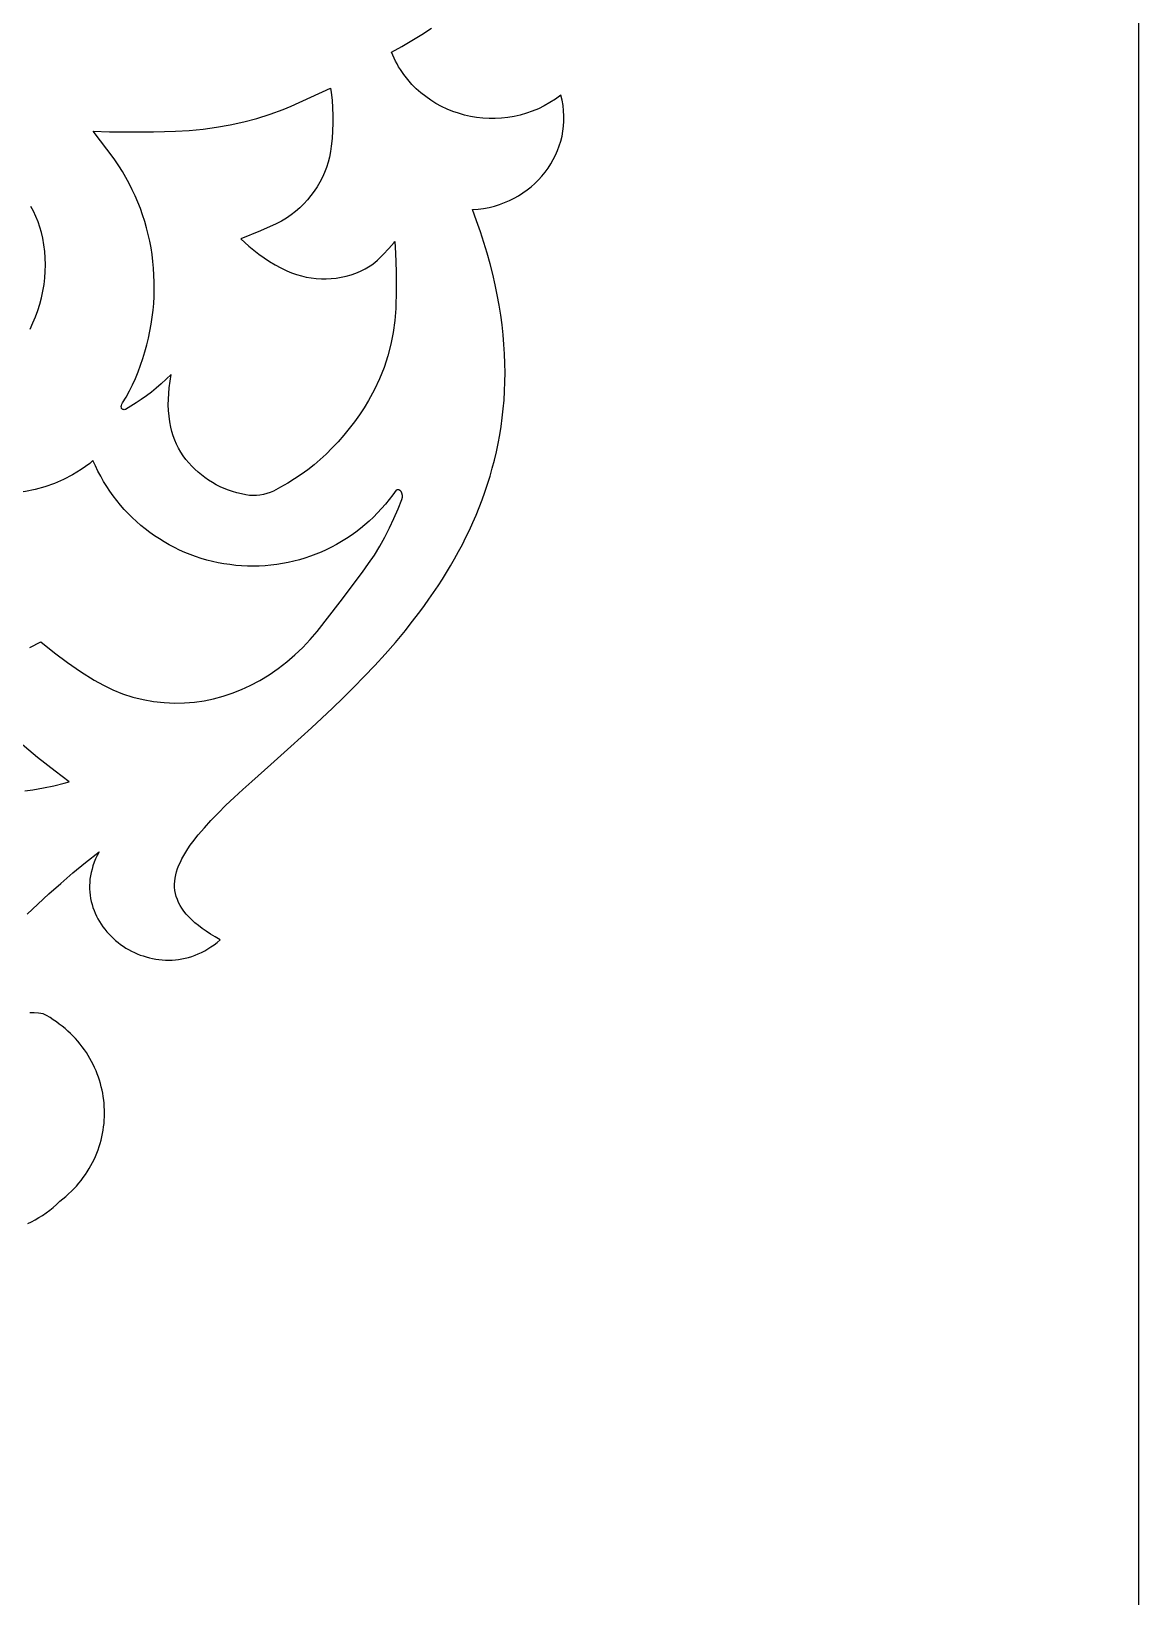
# Model space of a CAD drawing. Extents: x 2828 to 3228, y -800 to 800.
# Drawn here: x 3146.1 to 3228.1, y -135.4 to -19.4 of the extents above; entities that cross this region are included whole.
import ezdxf

# ---------------------------------------------------------------- set-up
doc = ezdxf.new("R2010")
doc.units = 0
doc.layers.add('LAYER_1', color=18, linetype='CONTINUOUS')

msp = doc.modelspace()

# ---------------------------------------------------------------- linework, layer by layer
at = {"layer": 'LAYER_1'}
for points in [[(2828.14, -800), (3228.14, -800), (3228.14, 800), (2828.14, 800)], [(3161.87, -26.15), (3162.85, -25.89), (3163.83, -25.58), (3164.79, -25.24), (3165.39, -24.99), (3168.31, -23.66), (3168.35, -23.96), (3168.41, -24.53), (3168.44, -25.1), (3168.46, -25.67), (3168.46, -26.24), (3168.45, -26.81), (3168.41, -27.39), (3168.36, -27.95), (3168.3, -28.35), (3168.22, -28.75), (3168.12, -29.14), (3168, -29.52), (3167.86, -29.89), (3167.7, -30.25), (3167.51, -30.61), (3167.31, -30.96), (3167.09, -31.29), (3166.85, -31.61), (3166.59, -31.93), (3166.32, -32.22), (3166.02, -32.51), (3165.71, -32.78), (3165.39, -33.03), (3165.05, -33.27), (3164.67, -33.5), (3164.27, -33.7), (3163.12, -34.21), (3161.66, -34.82), (3162.25, -35.35), (3162.62, -35.66), (3163, -35.95), (3163.39, -36.23), (3163.79, -36.49), (3164.21, -36.73), (3164.63, -36.96), (3165.07, -37.18), (3165.42, -37.33), (3165.78, -37.46), (3166.14, -37.56), (3166.5, -37.65), (3166.87, -37.71), (3167.24, -37.76), (3167.62, -37.78), (3167.99, -37.78), (3168.36, -37.76), (3168.73, -37.72), (3169.1, -37.66), (3169.47, -37.58), (3169.83, -37.47), (3170.18, -37.35), (3170.53, -37.2), (3170.87, -37.03), (3171.12, -36.89), (3171.35, -36.74), (3171.57, -36.57), (3171.78, -36.38), (3172.2, -35.96), (3172.62, -35.53), (3173.01, -35.08), (3173.07, -35.02), (3173.12, -35.88), (3173.16, -37.24), (3173.17, -38.6), (3173.13, -39.96), (3173.06, -40.85), (3172.94, -41.74), (3172.76, -42.62), (3172.54, -43.48), (3172.26, -44.33), (3171.93, -45.17), (3171.55, -45.98), (3171.11, -46.78), (3170.79, -47.32), (3170.44, -47.85), (3170.08, -48.37), (3169.69, -48.87), (3169.29, -49.36), (3168.87, -49.84), (3168.43, -50.3), (3167.97, -50.75), (3167.54, -51.15), (3167.08, -51.54), (3166.61, -51.91), (3166.13, -52.26), (3165.64, -52.59), (3165.13, -52.91), (3164.6, -53.21), (3164.07, -53.49), (3163.83, -53.59), (3163.58, -53.68), (3163.33, -53.75), (3163.07, -53.8), (3162.81, -53.82), (3162.55, -53.83), (3162.29, -53.81), (3162.02, -53.78), (3161.7, -53.71), (3161.37, -53.63), (3161.05, -53.53), (3160.74, -53.42), (3160.43, -53.3), (3160.13, -53.17), (3159.84, -53.02), (3159.55, -52.86), (3159.27, -52.68), (3159, -52.5), (3158.74, -52.3), (3158.49, -52.09), (3158.25, -51.87), (3158.02, -51.64), (3157.8, -51.4), (3157.59, -51.15), (3157.39, -50.88), (3157.21, -50.6), (3157.04, -50.32), (3156.9, -50.02), (3156.77, -49.72), (3156.65, -49.41), (3156.56, -49.09), (3156.48, -48.77), (3156.41, -48.36), (3156.35, -47.94), (3156.31, -47.52), (3156.29, -47.1), (3156.3, -46.68), (3156.32, -46.26), (3156.36, -45.84), (3156.5, -44.85), (3155.75, -45.56), (3155.4, -45.86), (3155.04, -46.16), (3154.67, -46.44), (3154.29, -46.71), (3153.91, -46.97), (3153.51, -47.21), (3153.11, -47.44), (3153.06, -47.46), (3153.01, -47.47), (3152.97, -47.46), (3152.92, -47.45), (3152.89, -47.43), (3152.86, -47.4), (3152.83, -47.37), (3152.82, -47.33), (3152.81, -47.24), (3152.82, -47.15), (3152.84, -47.06), (3152.89, -46.97), (3153.16, -46.53), (3153.41, -46.08), (3153.64, -45.62), (3153.86, -45.15), (3154.05, -44.66), (3154.24, -44.17), (3154.41, -43.67), (3154.56, -43.17), (3154.7, -42.67), (3154.82, -42.16), (3154.93, -41.65), (3155.02, -41.14), (3155.1, -40.62), (3155.16, -40.1), (3155.21, -39.59), (3155.24, -39.07), (3155.25, -38.54), (3155.25, -38.02), (3155.23, -37.5), (3155.2, -36.98), (3155.15, -36.48), (3155.09, -35.97), (3155.01, -35.48), (3154.92, -34.98), (3154.81, -34.49), (3154.68, -34), (3154.55, -33.52), (3154.39, -33.04), (3154.22, -32.57), (3154.04, -32.1), (3153.84, -31.63), (3153.62, -31.17), (3153.4, -30.72), (3153.15, -30.27), (3152.9, -29.83), (3152.63, -29.4), (3152.27, -28.88), (3150.72, -26.84), (3151.93, -26.88), (3153.56, -26.89), (3155.19, -26.88), (3156.82, -26.84), (3157.84, -26.79), (3158.86, -26.69), (3159.87, -26.55), (3160.88, -26.37)]]:
    msp.add_lwpolyline(points, close=True, dxfattribs=at)
for points in [[(3145.83, -84.83), (3146.62, -84.08), (3147.45, -83.32), (3148.32, -82.56), (3149.23, -81.78), (3150.17, -81.01), (3151.16, -80.22), (3151.02, -80.48), (3150.91, -80.73), (3150.8, -80.99), (3150.71, -81.24), (3150.64, -81.49), (3150.58, -81.74), (3150.53, -81.99), (3150.49, -82.23), (3150.47, -82.48), (3150.46, -82.72), (3150.46, -82.96), (3150.48, -83.2), (3150.5, -83.43), (3150.54, -83.66), (3150.58, -83.89), (3150.64, -84.12), (3150.71, -84.34), (3150.79, -84.55), (3150.87, -84.77), (3150.97, -84.98), (3151.08, -85.18), (3151.19, -85.38), (3151.31, -85.58), (3151.45, -85.77), (3151.59, -85.95), (3151.73, -86.13), (3151.89, -86.3), (3152.05, -86.47), (3152.22, -86.63), (3152.39, -86.79), (3152.57, -86.93), (3152.76, -87.07), (3152.95, -87.21), (3153.15, -87.34), (3153.35, -87.46), (3153.56, -87.57), (3153.78, -87.67), (3153.99, -87.77), (3154.21, -87.86), (3154.44, -87.93), (3154.66, -88), (3154.89, -88.07), (3155.13, -88.12), (3155.36, -88.16), (3155.6, -88.2), (3155.84, -88.22), (3156.08, -88.23), (3156.32, -88.24), (3156.57, -88.23), (3156.81, -88.21), (3157.05, -88.18), (3157.3, -88.14), (3157.54, -88.09), (3157.79, -88.03), (3158.03, -87.96), (3158.27, -87.87), (3158.51, -87.77), (3158.75, -87.66), (3158.99, -87.54), (3159.22, -87.41), (3159.45, -87.26), (3159.68, -87.1), (3159.91, -86.92), (3160.13, -86.73), (3159.76, -86.52), (3159.42, -86.31), (3159.09, -86.1), (3158.79, -85.89), (3158.52, -85.68), (3158.26, -85.47), (3158.02, -85.26), (3157.81, -85.04), (3157.62, -84.83), (3157.45, -84.61), (3157.3, -84.4), (3157.16, -84.18), (3157.05, -83.96), (3156.96, -83.74), (3156.88, -83.52), (3156.82, -83.29), (3156.78, -83.07), (3156.76, -82.84), (3156.76, -82.62), (3156.77, -82.39), (3156.8, -82.16), (3156.84, -81.92), (3156.9, -81.69), (3156.98, -81.45), (3157.07, -81.21), (3157.18, -80.97), (3157.3, -80.73), (3157.43, -80.48), (3157.58, -80.24), (3157.74, -79.99), (3157.91, -79.73), (3158.1, -79.48), (3158.5, -78.96), (3158.96, -78.43), (3159.45, -77.89), (3159.99, -77.34), (3160.56, -76.77), (3161.16, -76.2), (3161.8, -75.6), (3162.47, -75), (3163.87, -73.74), (3165.35, -72.42), (3166.88, -71.03), (3167.66, -70.31), (3168.45, -69.57), (3169.23, -68.81), (3170.02, -68.03), (3170.8, -67.23), (3171.58, -66.41), (3172.34, -65.57), (3173.1, -64.7), (3173.84, -63.81), (3174.2, -63.36), (3174.55, -62.9), (3174.91, -62.44), (3175.25, -61.97), (3175.59, -61.49), (3175.93, -61.01), (3176.26, -60.52), (3176.58, -60.03), (3176.89, -59.53), (3177.19, -59.02), (3177.49, -58.51), (3177.78, -57.98), (3178.06, -57.46), (3178.33, -56.92), (3178.59, -56.38), (3178.84, -55.83), (3179.08, -55.28), (3179.31, -54.72), (3179.53, -54.15), (3179.73, -53.57), (3179.93, -52.99), (3180.11, -52.4), (3180.28, -51.8), (3180.44, -51.2), (3180.58, -50.59), (3180.71, -49.97), (3180.83, -49.34), (3180.93, -48.7), (3181.02, -48.06), (3181.09, -47.41), (3181.15, -46.75), (3181.19, -46.09), (3181.21, -45.41), (3181.22, -44.73), (3181.21, -44.04), (3181.18, -43.34), (3181.14, -42.63), (3181.08, -41.91), (3181, -41.19), (3180.9, -40.46), (3180.78, -39.72), (3180.65, -38.97), (3180.49, -38.21), (3180.31, -37.44), (3180.11, -36.66), (3179.9, -35.88), (3179.66, -35.08), (3179.4, -34.28), (3179.11, -33.47), (3178.81, -32.65), (3179.22, -32.61), (3179.63, -32.56), (3180.04, -32.48), (3180.43, -32.38), (3180.81, -32.27), (3181.18, -32.13), (3181.54, -31.98), (3181.89, -31.81), (3182.22, -31.62), (3182.55, -31.41), (3182.86, -31.19), (3183.15, -30.95), (3183.43, -30.7), (3183.7, -30.44), (3183.95, -30.16), (3184.19, -29.87), (3184.41, -29.57), (3184.61, -29.26), (3184.79, -28.94), (3184.96, -28.61), (3185.11, -28.27), (3185.24, -27.92), (3185.35, -27.57), (3185.44, -27.21), (3185.5, -26.84), (3185.55, -26.47), (3185.58, -26.09), (3185.58, -25.71), (3185.56, -25.33), (3185.52, -24.94), (3185.45, -24.55), (3185.36, -24.16), (3185.16, -24.31), (3184.96, -24.46), (3184.54, -24.72), (3184.12, -24.96), (3183.69, -25.18), (3183.24, -25.36), (3182.8, -25.51), (3182.34, -25.64), (3181.89, -25.75), (3181.43, -25.82), (3180.97, -25.87), (3180.5, -25.9), (3180.04, -25.89), (3179.58, -25.87), (3179.12, -25.82), (3178.67, -25.74), (3178.22, -25.64), (3177.78, -25.51), (3177.35, -25.37), (3176.93, -25.2), (3176.52, -25), (3176.11, -24.78), (3175.73, -24.54), (3175.35, -24.28), (3174.99, -24), (3174.65, -23.69), (3174.32, -23.37), (3174.02, -23.02), (3173.73, -22.65), (3173.47, -22.26), (3173.34, -22.06), (3173.23, -21.85), (3173.11, -21.64), (3173.01, -21.43), (3172.91, -21.21), (3172.81, -20.98), (3173.58, -20.56), (3174.33, -20.13), (3175.06, -19.67), (3175.78, -19.2)], [(3146.06, -41.49), (3146.27, -41.04), (3146.46, -40.58), (3146.63, -40.11), (3146.78, -39.64), (3146.91, -39.17), (3147.01, -38.68), (3147.09, -38.2), (3147.14, -37.71), (3147.18, -37.22), (3147.19, -36.73), (3147.17, -36.23), (3147.14, -35.74), (3147.07, -35.25), (3146.99, -34.76), (3146.9, -34.34), (3146.78, -33.94), (3146.65, -33.54), (3146.49, -33.15), (3146.31, -32.77), (3146.12, -32.41)], [(3145.66, -75.7), (3146.26, -75.62), (3147.04, -75.48), (3147.81, -75.32), (3148.57, -75.13), (3148.94, -75.02), (3147.92, -74.25), (3146.6, -73.22), (3145.31, -72.15)], [(3145.88, -107.75), (3146.16, -107.62), (3146.44, -107.47), (3146.71, -107.31), (3146.98, -107.14), (3147.24, -106.96), (3147.51, -106.76), (3147.76, -106.55), (3148.01, -106.33), (3148.26, -106.1), (3148.48, -105.92), (3148.7, -105.74), (3148.91, -105.55), (3149.11, -105.36), (3149.3, -105.17), (3149.49, -104.97), (3149.66, -104.76), (3149.83, -104.55), (3149.99, -104.34), (3150.15, -104.12), (3150.29, -103.91), (3150.43, -103.68), (3150.56, -103.46), (3150.68, -103.23), (3150.79, -103), (3150.9, -102.77), (3151, -102.53), (3151.09, -102.29), (3151.17, -102.05), (3151.24, -101.81), (3151.31, -101.57), (3151.37, -101.32), (3151.42, -101.08), (3151.46, -100.83), (3151.5, -100.58), (3151.53, -100.34), (3151.55, -100.09), (3151.56, -99.84), (3151.56, -99.59), (3151.56, -99.34), (3151.55, -99.09), (3151.53, -98.84), (3151.51, -98.6), (3151.47, -98.35), (3151.43, -98.1), (3151.38, -97.86), (3151.33, -97.62), (3151.26, -97.38), (3151.19, -97.14), (3151.11, -96.9), (3151.03, -96.66), (3150.94, -96.43), (3150.83, -96.2), (3150.73, -95.97), (3150.61, -95.74), (3150.49, -95.52), (3150.36, -95.3), (3150.22, -95.08), (3150.08, -94.87), (3149.92, -94.66), (3149.76, -94.45), (3149.6, -94.25), (3149.42, -94.05), (3149.24, -93.86), (3149.05, -93.67), (3148.86, -93.49), (3148.65, -93.31), (3148.44, -93.13), (3148.22, -92.97), (3148, -92.8), (3147.77, -92.65), (3147.53, -92.49), (3147.28, -92.35), (3147.03, -92.21), (3146.69, -92.16), (3146.36, -92.13), (3146.03, -92.13)]]:
    msp.add_lwpolyline(points, dxfattribs=at)
msp.add_lwpolyline([(3146.03, -65.09), (3146.84, -64.65), (3147.87, -65.47), (3148.82, -66.18), (3149.8, -66.85), (3150.8, -67.49), (3151.48, -67.88), (3152.19, -68.22), (3152.91, -68.51), (3153.66, -68.75), (3154.42, -68.94), (3155.19, -69.08), (3155.98, -69.16), (3156.77, -69.2), (3157.49, -69.18), (3158.22, -69.12), (3158.94, -69.02), (3159.64, -68.88), (3160.34, -68.69), (3161.03, -68.47), (3161.7, -68.2), (3162.35, -67.9), (3163.07, -67.52), (3163.76, -67.1), (3164.43, -66.64), (3165.06, -66.15), (3165.67, -65.63), (3166.25, -65.08), (3166.8, -64.5), (3167.32, -63.89), (3169.02, -61.71), (3170.67, -59.5), (3171.12, -58.87), (3171.55, -58.23), (3171.95, -57.57), (3172.32, -56.9), (3172.67, -56.21), (3173, -55.52), (3173.31, -54.81), (3173.58, -54.11), (3173.62, -53.95), (3173.62, -53.81), (3173.58, -53.66), (3173.52, -53.53), (3173.47, -53.48), (3173.42, -53.44), (3173.36, -53.41), (3173.29, -53.4), (3173.23, -53.4), (3173.16, -53.42, -0.594665), (3150.71, -51.22), (3150.47, -51.45, -0.605821), (3132.89, -43.19)], format="xyb", dxfattribs=at)

doc.saveas('drawing.dxf')
